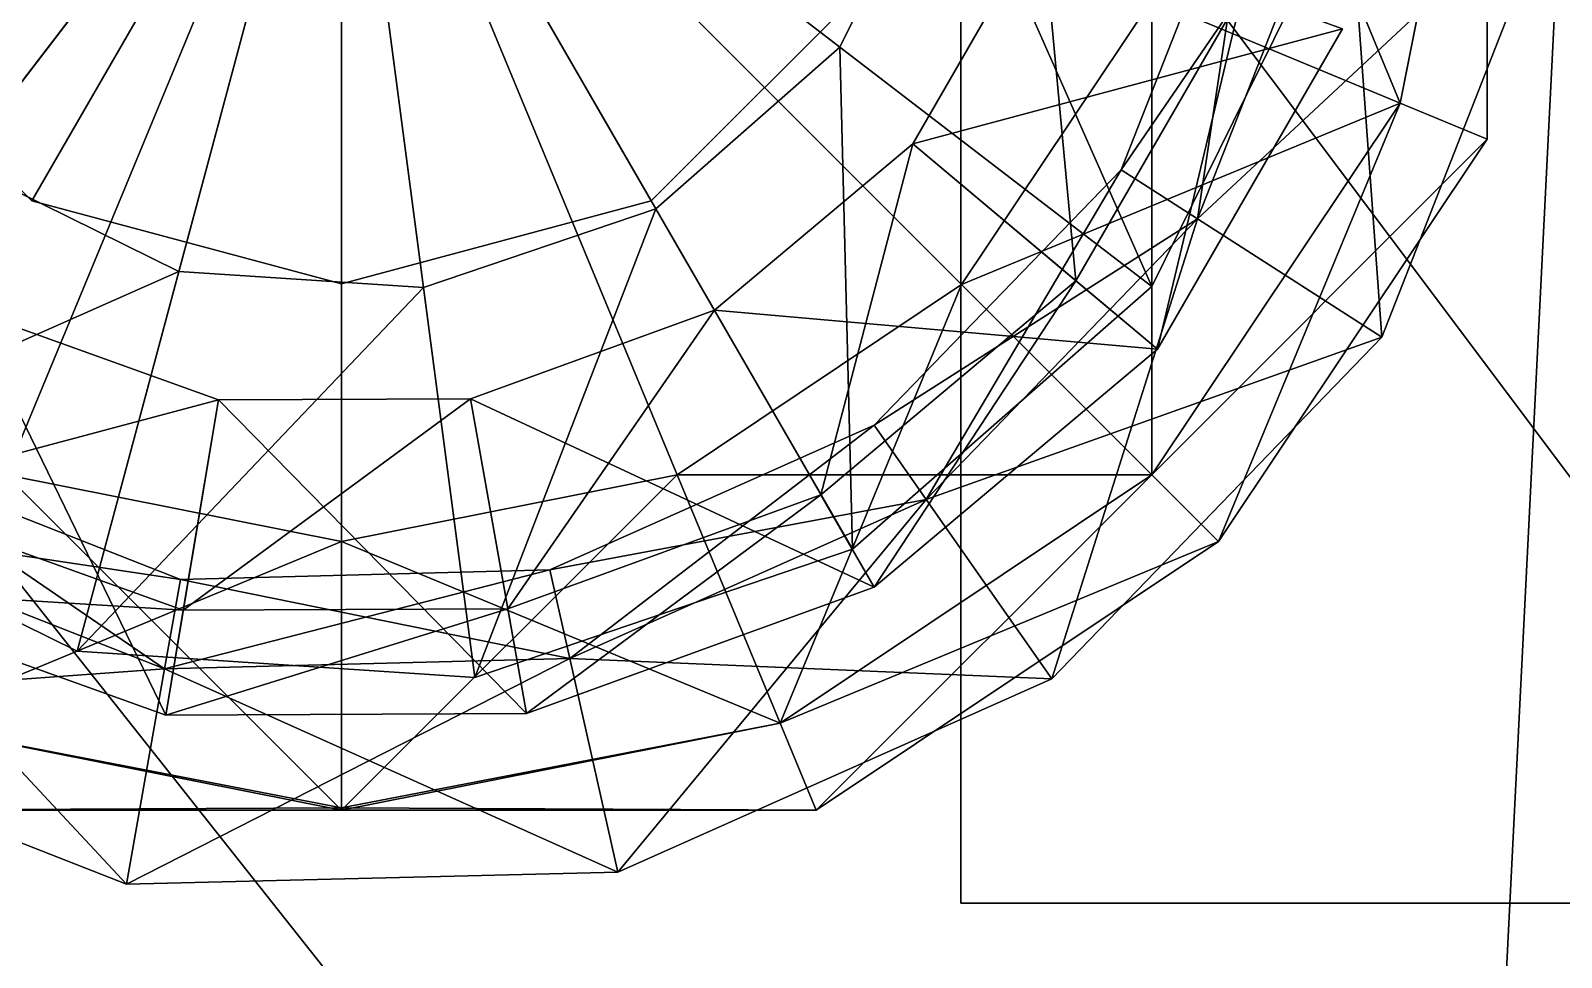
# Model space of a CAD drawing. Extents: x -226 to 261, y -163 to 113.
# Drawn here: x 177.49 to 189.85, y -92.94 to -85.46 of the extents above; entities that cross this region are included whole.
import ezdxf

# ---------------------------------------------------------------- set-up
doc = ezdxf.new("R2010")
doc.units = 0
doc.header["$MEASUREMENT"] = 0
doc.layers.get('0').update_dxf_attribs({"linetype": 'CONTINUOUS'})

msp = doc.modelspace()

# ---------------------------------------------------------------- linework, layer by layer
for points in [[(210, -75, -47.3484), (192.5, -92.5, -47.3484), (185, -82.5, -47.3484)], [(185, -82.5, -41.0921), (192.5, -92.5, -42.3484), (210, -75, -40.15)], [(185, -82.5, -72.6516), (192.5, -92.5, -72.6516), (210, -75, -72.6516)], [(210, -75, -79.85), (192.5, -92.5, -77.6516), (185, -82.5, -78.9079)], [(170.152, -80.7635, -47.5), (164.217, -100.026, -48.75), (188.837, -104.367, -48.75)], [(188.837, -104.367, -52.5), (164.217, -100.026, -52.5), (170.152, -80.7635, -52.5)], [(170.152, -80.7635, -67.5), (164.217, -100.026, -67.5), (188.837, -104.367, -67.5)], [(188.837, -104.367, -71.25), (164.217, -100.026, -71.25), (170.152, -80.7635, -72.5)], [(170.152, -80.7635, -47.5), (188.837, -104.367, -48.75), (189.848, -84.2365, -47.5)], [(189.848, -84.2365, -52.5), (188.837, -104.367, -52.5), (170.152, -80.7635, -52.5)], [(170.152, -80.7635, -67.5), (188.837, -104.367, -67.5), (189.848, -84.2365, -67.5)], [(189.848, -84.2365, -72.5), (188.837, -104.367, -71.25), (170.152, -80.7635, -72.5)], [(171.823, -83.5766, -87.4917), (180, -82.5, -87.4917), (172.857, -86.6238, -87.4917)], [(172.857, -86.6238, -86.7014), (180, -82.5, -86.7014), (171.823, -83.5766, -86.7014)], [(171.823, -83.5766, -28.2902), (180, -82.5, -28.2902), (172.857, -86.6238, -28.2902)], [(172.857, -86.6238, -87.4917), (180, -82.5, -87.4917), (174.979, -89.0433, -87.4917)], [(174.979, -89.0433, -86.7014), (180, -82.5, -86.7014), (172.857, -86.6238, -86.7014)], [(172.857, -86.6238, -28.2902), (180, -82.5, -28.2902), (174.979, -89.0433, -28.2902)], [(180, -82.5, -78.3125), (173.459, -85.2094, -78.3125), (174.994, -87.5062, -78.3125)], [(174.979, -89.0433, -87.4917), (180, -82.5, -87.4917), (177.865, -90.4667, -87.4917)], [(177.865, -90.4667, -86.7014), (180, -82.5, -86.7014), (174.979, -89.0433, -86.7014)], [(174.979, -89.0433, -28.2902), (180, -82.5, -28.2902), (177.865, -90.4666, -28.2902)], [(180, -82.5, -78.3125), (174.994, -87.5062, -78.3125), (177.291, -89.041, -78.3125)], [(176.912, -86.5242, -22.5), (180, -82.5, -22.5), (175.607, -85.0362, -22.5)], [(177.5, -86.8301, -87.5), (175.67, -85, -87.5), (180, -82.5, -87.5)], [(175.67, -85, -27.5), (177.5, -86.8301, -27.5), (180, -82.5, -27.5)], [(178.687, -87.3995, -22.5), (180, -82.5, -22.5), (176.912, -86.5242, -22.5)], [(180, -82.5, -78.3125), (177.291, -89.041, -78.3125), (180, -89.5799, -78.3125)], [(180, -87.5, -87.5), (177.5, -86.8301, -87.5), (180, -82.5, -87.5)], [(177.5, -86.8301, -27.5), (180, -87.5, -27.5), (180, -82.5, -27.5)], [(177.865, -90.4667, -87.4917), (180, -82.5, -87.4917), (181.077, -90.6771, -87.4917)], [(181.077, -90.6771, -86.7014), (180, -82.5, -86.7014), (177.865, -90.4667, -86.7014)], [(177.865, -90.4666, -28.2902), (180, -82.5, -28.2902), (181.077, -90.6771, -28.2902)], [(180.662, -87.5289, -22.5), (180, -82.5, -22.5), (178.687, -87.3995, -22.5)], [(182.5, -86.8301, -87.5), (180, -87.5, -87.5), (180, -82.5, -87.5)], [(184.33, -85, -87.5), (182.5, -86.8301, -87.5), (180, -82.5, -87.5)], [(180, -87.5, -27.5), (182.5, -86.8301, -27.5), (180, -82.5, -27.5)], [(182.5, -86.8301, -27.5), (184.33, -85, -27.5), (180, -82.5, -27.5)], [(181.077, -90.6771, -87.4917), (180, -82.5, -87.4917), (184.124, -89.6427, -87.4917)], [(184.124, -89.6427, -87.4917), (180, -82.5, -87.4917), (186.543, -87.5209, -87.4917)], [(186.543, -87.5209, -87.4917), (180, -82.5, -87.4917), (187.967, -84.6347, -87.4917)], [(184.124, -89.6427, -86.7014), (180, -82.5, -86.7014), (181.077, -90.6771, -86.7014)], [(186.543, -87.5209, -86.7014), (180, -82.5, -86.7014), (184.124, -89.6427, -86.7014)], [(187.967, -84.6347, -86.7014), (180, -82.5, -86.7014), (186.543, -87.5209, -86.7014)], [(181.077, -90.6771, -28.2902), (180, -82.5, -28.2902), (184.124, -89.6427, -28.2902)], [(184.124, -89.6427, -28.2902), (180, -82.5, -28.2902), (186.543, -87.5209, -28.2902)], [(186.543, -87.5209, -28.2902), (180, -82.5, -28.2902), (187.967, -84.6346, -28.2902)], [(182.536, -86.8928, -22.5), (180, -82.5, -22.5), (180.662, -87.5289, -22.5)], [(184.024, -85.5878, -22.5), (180, -82.5, -22.5), (182.536, -86.8928, -22.5)], [(184.9, -83.8128, -22.5), (180, -82.5, -22.5), (184.024, -85.5878, -22.5)], [(180, -82.5, -78.3125), (185.006, -87.5062, -78.3125), (186.541, -85.2094, -78.3125)], [(180, -82.5, -78.3125), (182.709, -89.041, -78.3125), (185.006, -87.5062, -78.3125)], [(180, -82.5, -78.3125), (180, -89.5799, -78.3125), (182.709, -89.041, -78.3125)], [(192.5, -92.5, -47.3484), (185, -92.5, -47.3484), (185, -82.5, -47.3484)], [(185, -82.5, -47.3484), (185, -92.5, -47.3484), (185, -92.5, -42.3484)], [(185, -82.5, -47.3484), (185, -92.5, -42.3484), (185, -82.5, -41.0921)], [(185, -82.5, -41.0921), (185, -92.5, -42.3484), (192.5, -92.5, -42.3484)], [(185, -82.5, -72.6516), (185, -92.5, -72.6516), (192.5, -92.5, -72.6516)], [(185, -92.5, -77.6516), (185, -92.5, -72.6516), (185, -82.5, -72.6516)], [(185, -82.5, -78.9079), (185, -92.5, -77.6516), (185, -82.5, -72.6516)], [(192.5, -92.5, -77.6516), (185, -92.5, -77.6516), (185, -82.5, -78.9079)], [(188.546, -86.04, -84.9037), (186.541, -85.2094, -86.6875), (187.08, -82.5, -86.6875)], [(186.541, -85.2094, -78.3125), (188.546, -86.0399, -80.0963), (189.25, -82.5, -80.0963)], [(189.25, -82.5, -84.9037), (188.546, -86.04, -84.9037), (187.08, -82.5, -86.6875)], [(189.25, -86.3316, -82.5), (188.546, -86.04, -84.9037), (189.25, -82.5, -84.9037)], [(189.25, -82.5, -80.0963), (188.546, -86.0399, -80.0963), (189.251, -82.5, -82.5)], [(188.546, -86.0399, -80.0963), (189.25, -86.3316, -82.5), (189.251, -82.5, -82.5)], [(189.251, -82.5, -82.5), (189.25, -86.3316, -82.5), (189.25, -82.5, -84.9037)], [(184.9, -83.8128, -22.5), (184.024, -85.5878, -22.5), (186.543, -87.5209, -28.2902)], [(187.967, -84.6346, -28.2902), (184.9, -83.8128, -22.5), (186.543, -87.5209, -28.2902)], [(186.295, -86.58, -65), (187.386, -83.8024, -65), (187.386, -83.8024, -55)], [(186.295, -86.58, -55), (186.295, -86.58, -65), (187.386, -83.8024, -55)], [(186.295, -86.58, -65), (186.911, -86.976, -66.7673), (187.386, -83.8024, -65)], [(186.295, -86.58, -55), (187.386, -83.8024, -55), (188.108, -83.9296, -53.2327)], [(186.911, -86.976, -66.7673), (188.108, -83.9296, -66.7673), (187.386, -83.8024, -65)], [(186.911, -86.976, -53.2327), (186.295, -86.58, -55), (188.108, -83.9296, -53.2327)], [(186.911, -86.976, -66.7673), (188.398, -87.9311, -67.5), (188.108, -83.9296, -66.7673)], [(186.911, -86.976, -53.2327), (188.108, -83.9296, -53.2327), (189.848, -84.2365, -52.5)], [(188.398, -87.9311, -67.5), (189.848, -84.2365, -67.5), (188.108, -83.9296, -66.7673)], [(188.398, -87.9311, -52.5), (186.911, -86.976, -53.2327), (189.848, -84.2365, -52.5)], [(189.848, -84.2365, -52.5), (189.848, -84.2365, -47.5), (188.837, -104.367, -48.75)], [(188.837, -104.367, -52.5), (189.848, -84.2365, -52.5), (188.837, -104.367, -48.75)], [(189.848, -84.2365, -72.5), (189.848, -84.2365, -67.5), (188.837, -104.367, -67.5)], [(188.837, -104.367, -71.25), (189.848, -84.2365, -72.5), (188.837, -104.367, -67.5)], [(185.657, -84.559, -41.3607), (188.081, -85.4414, -41.3607), (184.612, -86.3696, -41.2174)], [(185.657, -84.559, -39.6407), (184.612, -86.3696, -39.4974), (185.929, -87.4752, -39.4974)], [(185.657, -84.559, -38.7807), (188.081, -85.4414, -38.7807), (184.612, -86.3696, -38.6374)], [(185.657, -84.559, -37.0607), (184.612, -86.3696, -36.9174), (185.929, -87.4752, -36.9174)], [(185.657, -84.559, -36.2007), (188.081, -85.4414, -36.2007), (184.612, -86.3696, -36.0574)], [(185.657, -84.559, -34.4807), (184.612, -86.3696, -34.3374), (185.929, -87.4752, -34.3374)], [(185.657, -84.559, -33.6207), (188.081, -85.4414, -33.6207), (184.612, -86.3696, -33.4774)], [(185.657, -84.559, -31.9008), (184.612, -86.3696, -31.7574), (185.929, -87.4752, -31.7574)], [(185.657, -84.559, -31.0407), (188.081, -85.4414, -31.0408), (184.612, -86.3696, -30.8974)], [(185.657, -84.559, -29.3208), (184.612, -86.3696, -29.1774), (185.929, -87.4752, -29.1774)], [(187.273, -85.1472, -39.6407), (185.657, -84.559, -39.6407), (185.929, -87.4752, -39.4974)], [(187.273, -85.1472, -37.0607), (185.657, -84.559, -37.0607), (185.929, -87.4752, -36.9174)], [(187.273, -85.1472, -34.4807), (185.657, -84.559, -34.4807), (185.929, -87.4752, -34.3374)], [(187.273, -85.1472, -31.9007), (185.657, -84.559, -31.9008), (185.929, -87.4752, -31.7574)], [(187.273, -85.1472, -29.3208), (185.657, -84.559, -29.3208), (185.929, -87.4752, -29.1774)], [(187.967, -84.6347, -87.4917), (187.967, -84.6347, -86.7014), (186.543, -87.5209, -87.4917)], [(187.967, -84.6347, -86.7014), (186.543, -87.5209, -86.7014), (186.543, -87.5209, -87.4917)], [(175.67, -85, -87.5), (177.5, -86.8301, -87.5), (177.5, -86.8301, -27.5)], [(175.67, -85, -87.5), (177.5, -86.8301, -27.5), (175.67, -85, -27.5)], [(182.5, -86.8301, -87.5), (184.33, -85, -87.5), (184.33, -85, -27.5)], [(182.5, -86.8301, -87.5), (184.33, -85, -27.5), (182.5, -86.8301, -27.5)], [(187.273, -85.1472, -39.6407), (185.929, -87.4752, -39.4974), (186.588, -88.028, -41.2174)], [(187.273, -85.1472, -37.0607), (185.929, -87.4752, -36.9174), (186.588, -88.028, -38.6374)], [(187.273, -85.1472, -34.4807), (185.929, -87.4752, -34.3374), (186.588, -88.028, -36.0574)], [(187.273, -85.1472, -31.9007), (185.929, -87.4752, -31.7574), (186.588, -88.028, -33.4774)], [(187.273, -85.1472, -29.3208), (185.929, -87.4752, -29.1774), (186.588, -88.028, -30.8974)], [(188.081, -85.4414, -41.3607), (187.273, -85.1472, -39.6407), (186.588, -88.028, -41.2174)], [(188.081, -85.4414, -38.7807), (187.273, -85.1472, -37.0607), (186.588, -88.028, -38.6374)], [(188.081, -85.4414, -36.2007), (187.273, -85.1472, -34.4807), (186.588, -88.028, -36.0574)], [(188.081, -85.4414, -33.6207), (187.273, -85.1472, -31.9007), (186.588, -88.028, -33.4774)], [(188.081, -85.4414, -31.0408), (187.273, -85.1472, -29.3208), (186.588, -88.028, -30.8974)], [(186.541, -89.041, -84.9038), (185.006, -87.5062, -86.6875), (186.541, -85.2094, -86.6875)], [(186.541, -85.2094, -78.3125), (185.006, -87.5062, -78.3125), (188.546, -86.0399, -80.0963)], [(188.546, -86.04, -84.9037), (186.541, -89.041, -84.9038), (186.541, -85.2094, -86.6875)], [(188.081, -85.4414, -41.3607), (186.588, -88.028, -41.2174), (184.612, -86.3696, -41.2174)], [(188.081, -85.4414, -38.7807), (186.588, -88.028, -38.6374), (184.612, -86.3696, -38.6374)], [(188.081, -85.4414, -36.2007), (186.588, -88.028, -36.0574), (184.612, -86.3696, -36.0574)], [(188.081, -85.4414, -33.6207), (186.588, -88.028, -33.4774), (184.612, -86.3696, -33.4774)], [(188.081, -85.4414, -31.0408), (186.588, -88.028, -30.8974), (184.612, -86.3696, -30.8974)], [(184.024, -85.5878, -22.5), (182.536, -86.8928, -22.5), (184.124, -89.6427, -28.2902)], [(186.543, -87.5209, -28.2902), (184.024, -85.5878, -22.5), (184.124, -89.6427, -28.2902)], [(185.006, -87.5062, -78.3125), (186.541, -89.041, -80.0963), (188.546, -86.0399, -80.0963)], [(188.546, -86.0399, -80.0963), (186.541, -89.041, -80.0963), (189.25, -86.3316, -82.5)], [(187.08, -89.5799, -82.5), (186.541, -89.041, -84.9038), (188.546, -86.04, -84.9037)], [(189.25, -86.3316, -82.5), (187.08, -89.5799, -82.5), (188.546, -86.04, -84.9037)], [(184.612, -86.3696, -41.2174), (186.588, -88.028, -41.2174), (183.01, -87.7135, -41.0741)], [(184.612, -86.3696, -39.4974), (183.01, -87.7135, -39.3541), (183.87, -89.203, -39.3541)], [(184.612, -86.3696, -38.6374), (186.588, -88.028, -38.6374), (183.01, -87.7135, -38.4941)], [(184.612, -86.3696, -36.9174), (183.01, -87.7135, -36.7741), (183.87, -89.203, -36.7741)], [(184.612, -86.3696, -36.0574), (186.588, -88.028, -36.0574), (183.01, -87.7135, -35.9141)], [(184.612, -86.3696, -34.3374), (183.01, -87.7135, -34.1941), (183.87, -89.203, -34.1941)], [(184.612, -86.3696, -33.4774), (186.588, -88.028, -33.4774), (183.01, -87.7135, -33.3341)], [(184.612, -86.3696, -31.7574), (183.01, -87.7135, -31.6141), (183.87, -89.203, -31.6141)], [(184.612, -86.3696, -30.8974), (186.588, -88.028, -30.8974), (183.01, -87.7135, -30.7541)], [(184.612, -86.3696, -29.1774), (183.01, -87.7135, -29.0341), (183.87, -89.203, -29.0341)], [(185.929, -87.4752, -39.4974), (184.612, -86.3696, -39.4974), (183.87, -89.203, -39.3541)], [(185.929, -87.4752, -36.9174), (184.612, -86.3696, -36.9174), (183.87, -89.203, -36.7741)], [(185.929, -87.4752, -34.3374), (184.612, -86.3696, -34.3374), (183.87, -89.203, -34.1941)], [(185.929, -87.4752, -31.7574), (184.612, -86.3696, -31.7574), (183.87, -89.203, -31.6141)], [(185.929, -87.4752, -29.1774), (184.612, -86.3696, -29.1774), (183.87, -89.203, -29.0341)], [(186.541, -89.041, -80.0963), (187.08, -89.5799, -82.5), (189.25, -86.3316, -82.5)], [(178.687, -87.3995, -22.5), (176.912, -86.5242, -22.5), (174.979, -89.0433, -28.2902)], [(184.3, -88.6415, -65), (186.295, -86.58, -65), (186.295, -86.58, -55)], [(184.3, -88.6415, -55), (184.3, -88.6415, -65), (186.295, -86.58, -55)], [(184.3, -88.6415, -65), (184.721, -89.2417, -66.7673), (186.295, -86.58, -65)], [(184.3, -88.6415, -55), (186.295, -86.58, -55), (186.911, -86.976, -53.2327)], [(184.721, -89.2417, -66.7673), (186.911, -86.976, -66.7673), (186.295, -86.58, -65)], [(177.5, -86.8301, -87.5), (180, -87.5, -87.5), (180, -87.5, -27.5)], [(177.5, -86.8301, -87.5), (180, -87.5, -27.5), (177.5, -86.8301, -27.5)], [(180, -87.5, -87.5), (182.5, -86.8301, -87.5), (182.5, -86.8301, -27.5)], [(180, -87.5, -87.5), (182.5, -86.8301, -27.5), (180, -87.5, -27.5)], [(182.536, -86.8928, -22.5), (180.662, -87.5289, -22.5), (181.077, -90.6771, -28.2902)], [(184.124, -89.6427, -28.2902), (182.536, -86.8928, -22.5), (181.077, -90.6771, -28.2902)], [(184.721, -89.2417, -53.2327), (184.3, -88.6415, -55), (186.911, -86.976, -53.2327)], [(184.721, -89.2417, -66.7673), (185.734, -90.6894, -67.5), (186.911, -86.976, -66.7673)], [(184.721, -89.2417, -53.2327), (186.911, -86.976, -53.2327), (188.398, -87.9311, -52.5)], [(185.734, -90.6894, -67.5), (188.398, -87.9311, -67.5), (186.911, -86.976, -66.7673)], [(177.865, -90.4666, -28.2902), (178.687, -87.3995, -22.5), (174.979, -89.0433, -28.2902)], [(180.662, -87.5289, -22.5), (178.687, -87.3995, -22.5), (177.865, -90.4666, -28.2902)], [(183.54, -91.0462, -84.9038), (182.709, -89.041, -86.6875), (185.006, -87.5062, -86.6875)], [(185.006, -87.5062, -78.3125), (182.709, -89.041, -78.3125), (186.541, -89.041, -80.0963)], [(186.541, -89.041, -84.9038), (183.54, -91.0462, -84.9038), (185.006, -87.5062, -86.6875)], [(185.929, -87.4752, -39.4974), (183.87, -89.203, -39.3541), (184.3, -89.9478, -41.0741)], [(185.929, -87.4752, -36.9174), (183.87, -89.203, -36.7741), (184.3, -89.9478, -38.4941)], [(185.929, -87.4752, -34.3374), (183.87, -89.203, -34.1941), (184.3, -89.9478, -35.9141)], [(185.929, -87.4752, -31.7574), (183.87, -89.203, -31.6141), (184.3, -89.9478, -33.3341)], [(185.929, -87.4752, -29.1774), (183.87, -89.203, -29.0341), (184.3, -89.9478, -30.7541)], [(186.588, -88.028, -41.2174), (185.929, -87.4752, -39.4974), (184.3, -89.9478, -41.0741)], [(186.588, -88.028, -38.6374), (185.929, -87.4752, -36.9174), (184.3, -89.9478, -38.4941)], [(186.588, -88.028, -36.0574), (185.929, -87.4752, -34.3374), (184.3, -89.9478, -35.9141)], [(186.588, -88.028, -33.4774), (185.929, -87.4752, -31.7574), (184.3, -89.9478, -33.3341)], [(186.588, -88.028, -30.8974), (185.929, -87.4752, -29.1774), (184.3, -89.9478, -30.7541)], [(181.077, -90.6771, -28.2902), (180.662, -87.5289, -22.5), (177.865, -90.4666, -28.2902)], [(186.543, -87.5209, -87.4917), (186.543, -87.5209, -86.7014), (184.124, -89.6427, -87.4917)], [(186.543, -87.5209, -86.7014), (184.124, -89.6427, -86.7014), (184.124, -89.6427, -87.4917)], [(178.58, -90.9819, -40.7874), (175.7, -89.9478, -40.6441), (176.99, -87.7135, -40.6441)], [(178.58, -90.9819, -38.2074), (175.7, -89.9478, -38.0641), (176.99, -87.7135, -38.0641)], [(178.58, -90.9819, -35.6274), (175.7, -89.9478, -35.4841), (176.99, -87.7135, -35.4841)], [(178.58, -90.9819, -33.0474), (175.7, -89.9478, -32.9041), (176.99, -87.7135, -32.9041)], [(178.58, -90.9819, -30.4674), (175.7, -89.9478, -30.3241), (176.99, -87.7135, -30.3241)], [(179.006, -88.4373, -39.0674), (176.99, -87.7135, -38.9241), (176.13, -89.203, -38.9241)], [(179.006, -88.4373, -36.4874), (176.99, -87.7135, -36.3441), (176.13, -89.203, -36.3441)], [(179.006, -88.4373, -33.9074), (176.99, -87.7135, -33.7641), (176.13, -89.203, -33.7641)], [(179.006, -88.4373, -31.3274), (176.99, -87.7135, -31.1841), (176.13, -89.203, -31.1841)], [(179.006, -88.4373, -28.7474), (176.99, -87.7135, -28.6041), (176.13, -89.203, -28.6041)], [(179.006, -88.4373, -40.7874), (178.58, -90.9819, -40.7874), (176.99, -87.7135, -40.6441)], [(179.006, -88.4373, -38.2074), (178.58, -90.9819, -38.2074), (176.99, -87.7135, -38.0641)], [(179.006, -88.4373, -35.6274), (178.58, -90.9819, -35.6274), (176.99, -87.7135, -35.4841)], [(179.006, -88.4373, -33.0474), (178.58, -90.9819, -33.0474), (176.99, -87.7135, -32.9041)], [(179.006, -88.4373, -30.4674), (178.58, -90.9819, -30.4674), (176.99, -87.7135, -30.3241)], [(183.01, -87.7135, -41.0741), (184.3, -89.9478, -41.0741), (181.04, -88.4295, -40.9307)], [(183.01, -87.7135, -39.3541), (181.04, -88.4295, -39.2107), (181.342, -90.1227, -39.2107)], [(183.01, -87.7135, -38.4941), (184.3, -89.9478, -38.4941), (181.04, -88.4295, -38.3507)], [(183.01, -87.7135, -36.7741), (181.04, -88.4295, -36.6307), (181.342, -90.1227, -36.6307)], [(183.01, -87.7135, -35.9141), (184.3, -89.9478, -35.9141), (181.04, -88.4295, -35.7707)], [(183.01, -87.7135, -34.1941), (181.04, -88.4295, -34.0507), (181.342, -90.1227, -34.0507)], [(183.01, -87.7135, -33.3341), (184.3, -89.9478, -33.3341), (181.04, -88.4295, -33.1907)], [(183.01, -87.7135, -31.6141), (181.04, -88.4295, -31.4708), (181.342, -90.1227, -31.4707)], [(183.01, -87.7135, -30.7541), (184.3, -89.9478, -30.7541), (181.04, -88.4295, -30.6108)], [(183.01, -87.7135, -29.0341), (181.04, -88.4295, -28.8908), (181.342, -90.1227, -28.8908)], [(183.87, -89.203, -39.3541), (183.01, -87.7135, -39.3541), (181.342, -90.1227, -39.2107)], [(183.87, -89.203, -36.7741), (183.01, -87.7135, -36.7741), (181.342, -90.1227, -36.6307)], [(183.87, -89.203, -34.1941), (183.01, -87.7135, -34.1941), (181.342, -90.1227, -34.0507)], [(183.87, -89.203, -31.6141), (183.01, -87.7135, -31.6141), (181.342, -90.1227, -31.4707)], [(183.87, -89.203, -29.0341), (183.01, -87.7135, -29.0341), (181.342, -90.1227, -28.8908)], [(186.588, -88.028, -41.2174), (184.3, -89.9478, -41.0741), (183.01, -87.7135, -41.0741)], [(186.588, -88.028, -38.6374), (184.3, -89.9478, -38.4941), (183.01, -87.7135, -38.4941)], [(186.588, -88.028, -36.0574), (184.3, -89.9478, -35.9141), (183.01, -87.7135, -35.9141)], [(186.588, -88.028, -33.4774), (184.3, -89.9478, -33.3341), (183.01, -87.7135, -33.3341)], [(186.588, -88.028, -30.8974), (184.3, -89.9478, -30.7541), (183.01, -87.7135, -30.7541)], [(185.734, -90.6894, -52.5), (184.721, -89.2417, -53.2327), (188.398, -87.9311, -52.5)], [(178.722, -90.1337, -39.0674), (179.006, -88.4373, -39.0674), (176.13, -89.203, -38.9241)], [(178.722, -90.1337, -36.4874), (179.006, -88.4373, -36.4874), (176.13, -89.203, -36.3441)], [(178.722, -90.1337, -33.9074), (179.006, -88.4373, -33.9074), (176.13, -89.203, -33.7641)], [(178.722, -90.1337, -31.3274), (179.006, -88.4373, -31.3274), (176.13, -89.203, -31.1841)], [(178.722, -90.1337, -28.7474), (179.006, -88.4373, -28.7474), (176.13, -89.203, -28.6041)], [(181.493, -90.9693, -40.9307), (178.58, -90.9819, -40.7874), (179.006, -88.4373, -40.7874)], [(181.493, -90.9693, -38.3507), (178.58, -90.9819, -38.2074), (179.006, -88.4373, -38.2074)], [(181.493, -90.9693, -35.7707), (178.58, -90.9819, -35.6274), (179.006, -88.4373, -35.6274)], [(181.493, -90.9693, -33.1907), (178.58, -90.9819, -33.0474), (179.006, -88.4373, -33.0474)], [(181.493, -90.9693, -30.6108), (178.58, -90.9819, -30.4674), (179.006, -88.4373, -30.4674)], [(181.04, -88.4295, -39.2107), (179.006, -88.4373, -39.0674), (178.722, -90.1337, -39.0674)], [(181.342, -90.1227, -39.2107), (181.04, -88.4295, -39.2107), (178.722, -90.1337, -39.0674)], [(181.04, -88.4295, -36.6307), (179.006, -88.4373, -36.4874), (178.722, -90.1337, -36.4874)], [(181.342, -90.1227, -36.6307), (181.04, -88.4295, -36.6307), (178.722, -90.1337, -36.4874)], [(181.04, -88.4295, -34.0507), (179.006, -88.4373, -33.9074), (178.722, -90.1337, -33.9074)], [(181.342, -90.1227, -34.0507), (181.04, -88.4295, -34.0507), (178.722, -90.1337, -33.9074)], [(181.04, -88.4295, -31.4708), (179.006, -88.4373, -31.3274), (178.722, -90.1337, -31.3274)], [(181.342, -90.1227, -31.4707), (181.04, -88.4295, -31.4708), (178.722, -90.1337, -31.3274)], [(181.04, -88.4295, -28.8908), (179.006, -88.4373, -28.7474), (178.722, -90.1337, -28.7474)], [(181.342, -90.1227, -28.8908), (181.04, -88.4295, -28.8908), (178.722, -90.1337, -28.7474)], [(181.04, -88.4295, -40.9307), (181.493, -90.9693, -40.9307), (179.006, -88.4373, -40.7874)], [(181.04, -88.4295, -38.3507), (181.493, -90.9693, -38.3507), (179.006, -88.4373, -38.2074)], [(181.04, -88.4295, -35.7707), (181.493, -90.9693, -35.7707), (179.006, -88.4373, -35.6274)], [(181.04, -88.4295, -33.1907), (181.493, -90.9693, -33.1907), (179.006, -88.4373, -33.0474)], [(181.04, -88.4295, -30.6108), (181.493, -90.9693, -30.6108), (179.006, -88.4373, -30.4674)], [(184.3, -89.9478, -41.0741), (181.493, -90.9693, -40.9307), (181.04, -88.4295, -40.9307)], [(184.3, -89.9478, -38.4941), (181.493, -90.9693, -38.3507), (181.04, -88.4295, -38.3507)], [(184.3, -89.9478, -35.9141), (181.493, -90.9693, -35.7707), (181.04, -88.4295, -35.7707)], [(184.3, -89.9478, -33.3341), (181.493, -90.9693, -33.1907), (181.04, -88.4295, -33.1907)], [(184.3, -89.9478, -30.7541), (181.493, -90.9693, -30.6108), (181.04, -88.4295, -30.6108)], [(181.681, -89.8103, -65), (184.3, -88.6415, -65), (184.3, -88.6415, -55)], [(181.681, -89.8103, -55), (181.681, -89.8103, -65), (184.3, -88.6415, -55)], [(181.681, -89.8103, -65), (181.842, -90.5251, -66.7673), (184.3, -88.6415, -65)], [(181.681, -89.8103, -55), (184.3, -88.6415, -55), (184.721, -89.2417, -53.2327)], [(181.842, -90.5251, -66.7673), (184.721, -89.2417, -66.7673), (184.3, -88.6415, -65)], [(175.92, -88.7945, -65), (175.524, -89.411, -66.7673), (178.698, -89.8861, -65)], [(175.524, -89.411, -53.2327), (175.92, -88.7945, -55), (178.57, -90.6076, -53.2327)], [(175.92, -88.7945, -65), (178.698, -89.8861, -65), (178.698, -89.8861, -55)], [(175.92, -88.7945, -55), (175.92, -88.7945, -65), (178.698, -89.8861, -55)], [(175.92, -88.7945, -55), (178.698, -89.8861, -55), (178.57, -90.6076, -53.2327)], [(177.865, -90.4667, -87.4917), (177.865, -90.4667, -86.7014), (174.979, -89.0433, -87.4917)], [(177.865, -90.4667, -86.7014), (174.979, -89.0433, -86.7014), (174.979, -89.0433, -87.4917)], [(176.46, -91.0462, -84.9038), (177.291, -89.041, -86.6875), (180, -89.5799, -86.6875)], [(177.291, -89.041, -78.3125), (176.46, -91.0462, -80.0963), (180, -91.7504, -80.0963)], [(180, -89.5799, -78.3125), (177.291, -89.041, -78.3125), (180, -91.7504, -80.0963)], [(183.54, -91.0462, -84.9038), (180, -91.7503, -84.9038), (182.709, -89.041, -86.6875)], [(180, -91.7503, -84.9038), (180, -89.5799, -86.6875), (182.709, -89.041, -86.6875)], [(182.709, -89.041, -78.3125), (180, -89.5799, -78.3125), (183.54, -91.0462, -80.0963)], [(182.709, -89.041, -78.3125), (183.54, -91.0462, -80.0963), (186.541, -89.041, -80.0963)], [(183.832, -91.7504, -82.5), (183.54, -91.0462, -84.9038), (186.541, -89.041, -84.9038)], [(186.541, -89.041, -80.0963), (183.54, -91.0462, -80.0963), (187.08, -89.5799, -82.5)], [(187.08, -89.5799, -82.5), (183.832, -91.7504, -82.5), (186.541, -89.041, -84.9038)], [(178.722, -90.1337, -39.0674), (176.13, -89.203, -38.9241), (175.7, -89.9478, -40.6441)], [(178.722, -90.1337, -36.4874), (176.13, -89.203, -36.3441), (175.7, -89.9478, -38.0641)], [(178.722, -90.1337, -33.9074), (176.13, -89.203, -33.7641), (175.7, -89.9478, -35.4841)], [(178.722, -90.1337, -31.3274), (176.13, -89.203, -31.1841), (175.7, -89.9478, -32.9041)], [(178.722, -90.1337, -28.7474), (176.13, -89.203, -28.6041), (175.7, -89.9478, -30.3241)], [(183.87, -89.203, -39.3541), (181.342, -90.1227, -39.2107), (181.493, -90.9693, -40.9307)], [(183.87, -89.203, -36.7741), (181.342, -90.1227, -36.6307), (181.493, -90.9693, -38.3507)], [(183.87, -89.203, -34.1941), (181.342, -90.1227, -34.0507), (181.493, -90.9693, -35.7707)], [(183.87, -89.203, -31.6141), (181.342, -90.1227, -31.4707), (181.493, -90.9693, -33.1907)], [(183.87, -89.203, -29.0341), (181.342, -90.1227, -28.8908), (181.493, -90.9693, -30.6108)], [(184.3, -89.9478, -41.0741), (183.87, -89.203, -39.3541), (181.493, -90.9693, -40.9307)], [(184.3, -89.9478, -38.4941), (183.87, -89.203, -36.7741), (181.493, -90.9693, -38.3507)], [(184.3, -89.9478, -35.9141), (183.87, -89.203, -34.1941), (181.493, -90.9693, -35.7707)], [(184.3, -89.9478, -33.3341), (183.87, -89.203, -31.6141), (181.493, -90.9693, -33.1907)], [(184.3, -89.9478, -30.7541), (183.87, -89.203, -29.0341), (181.493, -90.9693, -30.6108)], [(181.842, -90.5251, -53.2327), (181.681, -89.8103, -55), (184.721, -89.2417, -53.2327)], [(181.842, -90.5251, -66.7673), (182.231, -92.249, -67.5), (184.721, -89.2417, -66.7673)], [(181.842, -90.5251, -53.2327), (184.721, -89.2417, -53.2327), (185.734, -90.6894, -52.5)], [(182.231, -92.249, -67.5), (185.734, -90.6894, -67.5), (184.721, -89.2417, -66.7673)], [(175.524, -89.411, -66.7673), (174.569, -90.8979, -67.5), (178.57, -90.6076, -66.7673)], [(174.569, -90.8979, -52.5), (175.524, -89.411, -53.2327), (178.264, -92.3481, -52.5)], [(175.524, -89.411, -66.7673), (178.57, -90.6076, -66.7673), (178.698, -89.8861, -65)], [(175.524, -89.411, -53.2327), (178.57, -90.6076, -53.2327), (178.264, -92.3481, -52.5)], [(180, -91.7503, -84.9038), (176.46, -91.0462, -84.9038), (180, -89.5799, -86.6875)], [(180, -89.5799, -78.3125), (180, -91.7504, -80.0963), (183.54, -91.0462, -80.0963)], [(183.54, -91.0462, -80.0963), (183.832, -91.7504, -82.5), (187.08, -89.5799, -82.5)], [(184.124, -89.6427, -87.4917), (184.124, -89.6427, -86.7014), (181.077, -90.6771, -87.4917)], [(184.124, -89.6427, -86.7014), (181.077, -90.6771, -86.7014), (181.077, -90.6771, -87.4917)], [(178.57, -90.6076, -66.7673), (181.842, -90.5251, -66.7673), (181.681, -89.8103, -65)], [(178.698, -89.8861, -65), (178.57, -90.6076, -66.7673), (181.681, -89.8103, -65)], [(178.698, -89.8861, -65), (181.681, -89.8103, -65), (181.681, -89.8103, -55)], [(178.698, -89.8861, -55), (178.698, -89.8861, -65), (181.681, -89.8103, -55)], [(178.698, -89.8861, -55), (181.681, -89.8103, -55), (181.842, -90.5251, -53.2327)], [(178.58, -90.9819, -40.7874), (178.722, -90.1337, -39.0674), (175.7, -89.9478, -40.6441)], [(178.58, -90.9819, -38.2074), (178.722, -90.1337, -36.4874), (175.7, -89.9478, -38.0641)], [(178.58, -90.9819, -35.6274), (178.722, -90.1337, -33.9074), (175.7, -89.9478, -35.4841)], [(178.58, -90.9819, -33.0474), (178.722, -90.1337, -31.3274), (175.7, -89.9478, -32.9041)], [(178.58, -90.9819, -30.4674), (178.722, -90.1337, -28.7474), (175.7, -89.9478, -30.3241)], [(178.57, -90.6076, -53.2327), (178.698, -89.8861, -55), (181.842, -90.5251, -53.2327)], [(181.342, -90.1227, -39.2107), (178.722, -90.1337, -39.0674), (178.58, -90.9819, -40.7874)], [(181.493, -90.9693, -40.9307), (181.342, -90.1227, -39.2107), (178.58, -90.9819, -40.7874)], [(181.342, -90.1227, -36.6307), (178.722, -90.1337, -36.4874), (178.58, -90.9819, -38.2074)], [(181.493, -90.9693, -38.3507), (181.342, -90.1227, -36.6307), (178.58, -90.9819, -38.2074)], [(181.342, -90.1227, -34.0507), (178.722, -90.1337, -33.9074), (178.58, -90.9819, -35.6274)], [(181.493, -90.9693, -35.7707), (181.342, -90.1227, -34.0507), (178.58, -90.9819, -35.6274)], [(181.342, -90.1227, -31.4707), (178.722, -90.1337, -31.3274), (178.58, -90.9819, -33.0474)], [(181.493, -90.9693, -33.1907), (181.342, -90.1227, -31.4707), (178.58, -90.9819, -33.0474)], [(181.342, -90.1227, -28.8908), (178.722, -90.1337, -28.7474), (178.58, -90.9819, -30.4674)], [(181.493, -90.9693, -30.6108), (181.342, -90.1227, -28.8908), (178.58, -90.9819, -30.4674)], [(181.077, -90.6771, -87.4917), (181.077, -90.6771, -86.7014), (177.865, -90.4667, -87.4917)], [(181.077, -90.6771, -86.7014), (177.865, -90.4667, -86.7014), (177.865, -90.4667, -87.4917)], [(178.264, -92.3481, -67.5), (182.231, -92.249, -67.5), (181.842, -90.5251, -66.7673)], [(178.57, -90.6076, -66.7673), (178.264, -92.3481, -67.5), (181.842, -90.5251, -66.7673)], [(178.57, -90.6076, -53.2327), (181.842, -90.5251, -53.2327), (182.231, -92.249, -52.5)], [(182.231, -92.249, -52.5), (181.842, -90.5251, -53.2327), (185.734, -90.6894, -52.5)], [(174.569, -90.8979, -67.5), (178.264, -92.3481, -67.5), (178.57, -90.6076, -66.7673)], [(178.264, -92.3481, -52.5), (178.57, -90.6076, -53.2327), (182.231, -92.249, -52.5)], [(176.168, -91.7503, -82.5), (176.46, -91.0462, -84.9038), (180, -91.7503, -84.9038)], [(176.46, -91.0462, -80.0963), (176.168, -91.7503, -82.5), (180, -91.7316, -82.5)], [(180, -91.7504, -80.0963), (176.46, -91.0462, -80.0963), (180, -91.7316, -82.5)], [(183.832, -91.7504, -82.5), (180, -91.7316, -82.5), (183.54, -91.0462, -84.9038)], [(180, -91.7316, -82.5), (180, -91.7503, -84.9038), (183.54, -91.0462, -84.9038)], [(183.54, -91.0462, -80.0963), (180, -91.7504, -80.0963), (183.832, -91.7504, -82.5)], [(180, -91.7316, -82.5), (176.168, -91.7503, -82.5), (180, -91.7503, -84.9038)], [(180, -91.7504, -80.0963), (180, -91.7316, -82.5), (183.832, -91.7504, -82.5)], [(185, -92.5, -47.3484), (192.5, -92.5, -47.3484), (192.5, -92.5, -42.3484)], [(185, -92.5, -47.3484), (192.5, -92.5, -42.3484), (185, -92.5, -42.3484)], [(192.5, -92.5, -77.6516), (192.5, -92.5, -72.6516), (185, -92.5, -72.6516)], [(185, -92.5, -77.6516), (192.5, -92.5, -77.6516), (185, -92.5, -72.6516)]]:
    msp.add_3dface(points)

doc.saveas('drawing.dxf')
